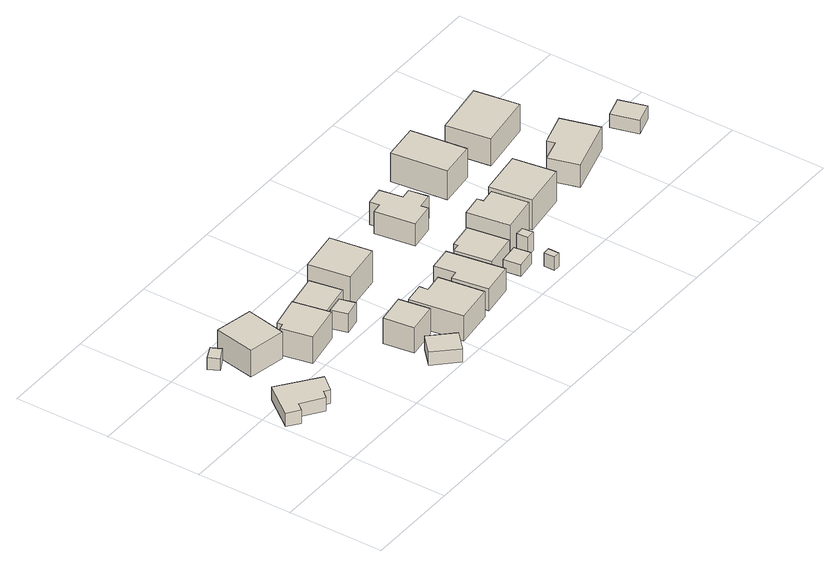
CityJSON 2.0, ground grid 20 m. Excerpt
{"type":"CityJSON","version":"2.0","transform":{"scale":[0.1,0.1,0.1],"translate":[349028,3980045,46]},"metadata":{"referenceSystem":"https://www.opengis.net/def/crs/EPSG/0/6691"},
"CityObjects":{
"building1":{"type":"Building","attributes":{"measuredHeight":3},"geometry":[{"type":"Solid","lod":"1","boundaries":[[[[0,1,2,3,4,5,6,7]],[[6,8,9,7]],[[5,10,8,6]],[[4,11,10,5]],[[3,12,11,4]],[[2,13,12,3]],[[1,14,13,2]],[[0,15,14,1]],[[7,9,15,0]],[[8,10,11,12,13,14,15,9]]]]}]},
"building2":{"type":"Building","attributes":{"measuredHeight":2.6},"geometry":[{"type":"Solid","lod":"1","boundaries":[[[[16,17,18,19]],[[18,20,21,19]],[[17,22,20,18]],[[16,23,22,17]],[[19,21,23,16]],[[20,22,23,21]]]]}]},
"building3":{"type":"Building","attributes":{"measuredHeight":7.8},"geometry":[{"type":"Solid","lod":"1","boundaries":[[[[24,25,26,27]],[[26,28,29,27]],[[25,30,28,26]],[[24,31,30,25]],[[27,29,31,24]],[[28,30,31,29]]]]}]},
"building4":{"type":"Building","attributes":{"measuredHeight":8},"geometry":[{"type":"Solid","lod":"1","boundaries":[[[[32,33,34,35,36,37]],[[36,38,39,37]],[[35,40,38,36]],[[34,41,40,35]],[[33,42,41,34]],[[32,43,42,33]],[[37,39,43,32]],[[38,40,41,42,43,39]]]]}]},
"building5":{"type":"Building","attributes":{"measuredHeight":3},"geometry":[{"type":"Solid","lod":"1","boundaries":[[[[44,45,46,47]],[[46,48,49,47]],[[45,50,48,46]],[[44,51,50,45]],[[47,49,51,44]],[[48,50,51,49]]]]}]},
"building6":{"type":"Building","attributes":{"measuredHeight":6.3},"geometry":[{"type":"Solid","lod":"1","boundaries":[[[[52,53,54,55]],[[54,56,57,55]],[[53,58,56,54]],[[52,59,58,53]],[[55,57,59,52]],[[56,58,59,57]]]]}]},
"building7":{"type":"Building","attributes":{"measuredHeight":4.2},"geometry":[{"type":"Solid","lod":"1","boundaries":[[[[60,61,62,63]],[[62,64,65,63]],[[61,66,64,62]],[[60,67,66,61]],[[63,65,67,60]],[[64,66,67,65]]]]}]},
"building8":{"type":"Building","attributes":{"measuredHeight":4},"geometry":[{"type":"Solid","lod":"1","boundaries":[[[[68,69,70,71,72,73]],[[72,74,75,73]],[[71,76,74,72]],[[70,77,76,71]],[[69,78,77,70]],[[68,79,78,69]],[[73,75,79,68]],[[74,76,77,78,79,75]]]]}]},
"building9":{"type":"Building","attributes":{"measuredHeight":8},"geometry":[{"type":"Solid","lod":"1","boundaries":[[[[80,81,82,83,84,85]],[[84,86,87,85]],[[83,88,86,84]],[[82,89,88,83]],[[81,90,89,82]],[[80,91,90,81]],[[85,87,91,80]],[[86,88,89,90,91,87]]]]}]},
"building10":{"type":"Building","attributes":{"measuredHeight":7.9},"geometry":[{"type":"Solid","lod":"1","boundaries":[[[[92,93,94,95]],[[94,96,97,95]],[[93,98,96,94]],[[92,99,98,93]],[[95,97,99,92]],[[96,98,99,97]]]]}]},
"building11":{"type":"Building","attributes":{"measuredHeight":6.8},"geometry":[{"type":"Solid","lod":"1","boundaries":[[[[100,101,102,103,104,105]],[[104,106,107,105]],[[103,108,106,104]],[[102,109,108,103]],[[101,110,109,102]],[[100,111,110,101]],[[105,107,111,100]],[[106,108,109,110,111,107]]]]}]},
"building12":{"type":"Building","attributes":{"measuredHeight":5.2},"geometry":[{"type":"Solid","lod":"1","boundaries":[[[[112,113,114,115,116,117]],[[116,118,119,117]],[[115,120,118,116]],[[114,121,120,115]],[[113,122,121,114]],[[112,123,122,113]],[[117,119,123,112]],[[118,120,121,122,123,119]]]]}]},
"building13":{"type":"Building","attributes":{"measuredHeight":2.5},"geometry":[{"type":"Solid","lod":"1","boundaries":[[[[124,125,126,127]],[[126,128,129,127]],[[125,130,128,126]],[[124,131,130,125]],[[127,129,131,124]],[[128,130,131,129]]]]}]},
"building14":{"type":"Building","attributes":{"measuredHeight":3},"geometry":[{"type":"Solid","lod":"1","boundaries":[[[[132,133,134,135]],[[134,136,137,135]],[[133,138,136,134]],[[132,139,138,133]],[[135,137,139,132]],[[136,138,139,137]]]]}]},
"building15":{"type":"Building","attributes":{"measuredHeight":4.2},"geometry":[{"type":"Solid","lod":"1","boundaries":[[[[140,141,142,143]],[[142,144,145,143]],[[141,146,144,142]],[[140,147,146,141]],[[143,145,147,140]],[[144,146,147,145]]]]}]},
"building16":{"type":"Building","attributes":{"measuredHeight":6.1},"geometry":[{"type":"Solid","lod":"1","boundaries":[[[[148,149,150,151,152,153,154,155,156,157]],[[156,158,159,157]],[[155,160,158,156]],[[154,161,160,155]],[[153,162,161,154]],[[152,163,162,153]],[[151,164,163,152]],[[150,165,164,151]],[[149,166,165,150]],[[148,167,166,149]],[[157,159,167,148]],[[158,160,161,162,163,164,165,166,167,159]]]]}]},
"building17":{"type":"Building","attributes":{"measuredHeight":6.8},"geometry":[{"type":"Solid","lod":"1","boundaries":[[[[168,169,170,171,172,173]],[[172,174,175,173]],[[171,176,174,172]],[[170,177,176,171]],[[169,178,177,170]],[[168,179,178,169]],[[173,175,179,168]],[[174,176,177,178,179,175]]]]}]},
"building18":{"type":"Building","attributes":{"measuredHeight":7.6},"geometry":[{"type":"Solid","lod":"1","boundaries":[[[[180,181,182,183]],[[182,184,185,183]],[[181,186,184,182]],[[180,187,186,181]],[[183,185,187,180]],[[184,186,187,185]]]]}]},
"building19":{"type":"Building","attributes":{"measuredHeight":7.9},"geometry":[{"type":"Solid","lod":"1","boundaries":[[[[188,189,190,191]],[[190,192,193,191]],[[189,194,192,190]],[[188,195,194,189]],[[191,193,195,188]],[[192,194,195,193]]]]}]},
"building20":{"type":"Building","attributes":{"measuredHeight":7},"geometry":[{"type":"Solid","lod":"1","boundaries":[[[[196,197,198,199,200,201]],[[200,202,203,201]],[[199,204,202,200]],[[198,205,204,199]],[[197,206,205,198]],[[196,207,206,197]],[[201,203,207,196]],[[202,204,205,206,207,203]]]]}]},
"building21":{"type":"Building","attributes":{"measuredHeight":8.4},"geometry":[{"type":"Solid","lod":"1","boundaries":[[[[208,209,210,211]],[[210,212,213,211]],[[209,214,212,210]],[[208,215,214,209]],[[211,213,215,208]],[[212,214,215,213]]]]}]},
"building22":{"type":"Building","attributes":{"measuredHeight":3},"geometry":[{"type":"Solid","lod":"1","boundaries":[[[[216,217,218,219]],[[218,220,221,219]],[[217,222,220,218]],[[216,223,222,217]],[[219,221,223,216]],[[220,222,223,221]]]]}]}
},
"vertices":[
[133,155,10],[106,123,10],[95,131,10],[82,117,10],[39,147,10],[26,132,10],[2,150,10],[53,216,10],[2,150,40],[53,216,40],[26,132,40],[39,147,40],[82,117,40],[95,131,40],[106,123,40],[133,155,40],
[91,378,9],[101,357,9],[74,343,9],[63,365,9],[74,343,36],[63,365,36],[101,357,36],[91,378,36],
[107,373,8],[186,357,8],[169,273,8],[91,288,8],[169,273,68],[91,288,68],[186,357,68],[107,373,68],
[253,310,9],[268,233,9],[187,218,9],[174,282,9],[187,285,9],[185,296,9],[187,285,69],[185,296,69],[174,282,69],[187,218,69],[268,233,69],[253,310,69],
[341,80,6],[384,35,6],[348,1,6],[305,46,6],[348,1,36],[305,46,36],[384,35,36],[341,80,36],
[313,152,5],[376,162,5],[386,98,5],[322,89,5],[386,98,62],[322,89,62],[376,162,62],[313,152,62],
[330,260,7],[338,228,7],[302,220,7],[293,254,7],[302,220,49],[293,254,49],[338,228,49],[330,260,49],
[345,337,8],[357,270,8],[272,255,8],[265,294,8],[278,296,8],[273,324,8],[278,296,48],[273,324,48],[265,294,48],[272,255,48],[357,270,48],[345,337,48],
[428,152,6],[430,134,6],[470,140,6],[483,46,6],[401,35,6],[385,146,6],[401,35,63],[385,146,63],[483,46,63],[470,140,63],[430,134,63],[428,152,63],
[452,272,6],[365,259,6],[352,345,6],[440,358,6],[352,345,77],[440,358,77],[365,259,77],[452,272,77],
[550,178,7],[569,59,7],[501,49,7],[489,124,7],[507,127,7],[500,171,7],[507,127,56],[500,171,56],[489,124,56],[501,49,56],[569,59,56],[550,178,56],
[640,194,5],[653,110,5],[582,99,5],[570,175,5],[586,177,5],[585,186,5],[586,177,47],[585,186,47],[570,175,47],[582,99,47],[653,110,47],[640,194,47],
[658,104,4],[663,69,4],[622,63,4],[617,99,4],[622,63,30],[617,99,30],[663,69,30],[658,104,30],
[686,47,4],[686,24,4],[671,24,4],[671,47,4],[671,24,34],[671,47,34],[686,24,34],[686,47,34],
[696,112,4],[699,89,4],[680,88,4],[677,111,4],[680,88,46],[677,111,46],[699,89,46],[696,112,46],
[586,270,6],[574,353,6],[595,356,6],[592,376,6],[632,382,6],[640,335,6],[662,338,6],[668,298,6],[636,293,6],[639,278,6],[636,293,56],[639,278,56],[668,298,56],[662,338,56],[640,335,56],[632,382,56],[592,376,56],[595,356,56],[574,353,56],[586,270,56],
[693,209,5],[695,196,5],[726,201,5],[738,126,5],[662,114,5],[648,202,5],[662,114,73],[648,202,73],[738,126,73],[726,201,73],[695,196,73],[693,209,73],
[734,213,5],[829,226,5],[842,138,5],[747,125,5],[842,138,73],[747,125,73],[829,226,73],[734,213,73],
[733,302,6],[719,418,6],[795,427,6],[809,311,6],[795,427,71],[809,311,71],[719,418,71],[733,302,71],
[902,127,5],[884,189,5],[930,202,5],[926,219,5],[995,239,5],[1017,160,5],[995,239,56],[1017,160,56],[926,219,56],[930,202,56],[884,189,56],[902,127,56],
[964,405,6],[978,313,6],[862,296,6],[849,388,6],[862,296,66],[849,388,66],[978,313,66],[964,405,66],
[1124,200,5],[1140,144,5],[1095,131,5],[1080,187,5],[1095,131,35],[1080,187,35],[1140,144,35],[1124,200,35]
]}
